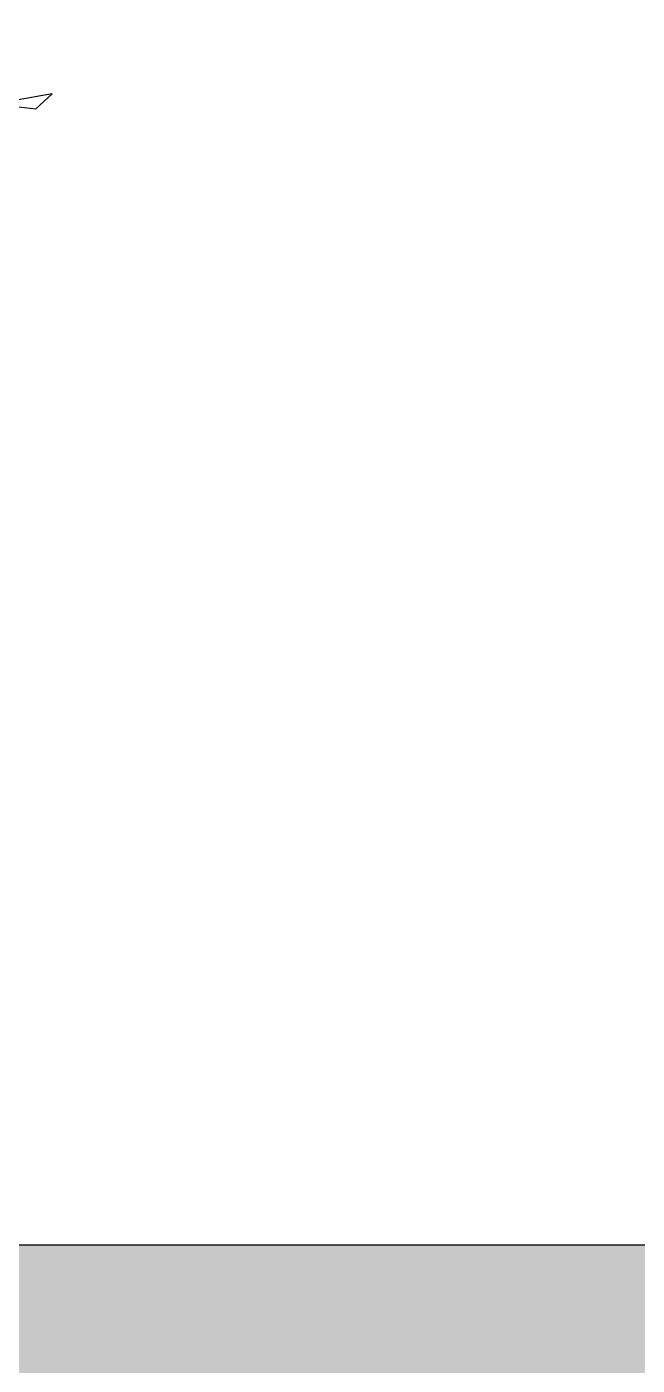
# Model space of a CAD drawing. Header units: millimetres. Extents: x -2729 to 15248, y -12439 to 5292.
# Drawn here: x 5839.8 to 5874.7, y -8805 to -8728.3 of the extents above; entities that cross this region are included whole.
import ezdxf

# ---------------------------------------------------------------- set-up
doc = ezdxf.new("R2010")
doc.units = ezdxf.units.MM

# ---------------------------------------------------------------- blocks, each defined once
blk = doc.blocks.new('aerysty')
at = {"color": 86, "linetype": 'Continuous'}
for p, q in [((-7.569, -77.143, 0.09), (-6.985, -75.033, 0.09)), ((-6.664, -74.67, 0.09), (-6.618, -76.294, 0.09)), ((-6.618, -76.294, 0.09), (-7.569, -77.143, 0.09))]:
    blk.add_line(p, q, dxfattribs=at)

msp = doc.modelspace()

# ---------------------------------------------------------------- hatches: boundary and pattern name
h = msp.add_hatch(color=251)
h.paths.add_polyline_path([(5991.418, -8510.578), (5986.418, -8510.578), (5986.418, -8651.736), (6398.823, -8651.736), (6398.823, -8646.736), (5991.418, -8646.736)], flags=17)
h.paths.add_polyline_path([(5991.418, -8471.869), (5830.213, -8471.869), (5830.213, -8510.578), (5838.213, -8510.578), (5838.213, -8476.869), (5986.418, -8476.869), (5986.418, -8510.578), (5991.418, -8510.578)])
h.paths.add_polyline_path([(5838.213, -8510.578), (5830.213, -8510.578), (5830.213, -8806.052), (6112.834, -8806.052), (6398.823, -8806.051), (6398.823, -8798.052), (5838.213, -8798.052)])

# ---------------------------------------------------------------- linework, layer by layer
msp.add_line((5838.213, -8798.052), (6398.823, -8798.052))

# ---------------------------------------------------------------- block references
at = {"xscale": -1, "rotation": 84.33183852144535}
msp.add_blockref('aerysty', (5763.733, -8732.05), dxfattribs=at)

doc.saveas('drawing.dxf')
